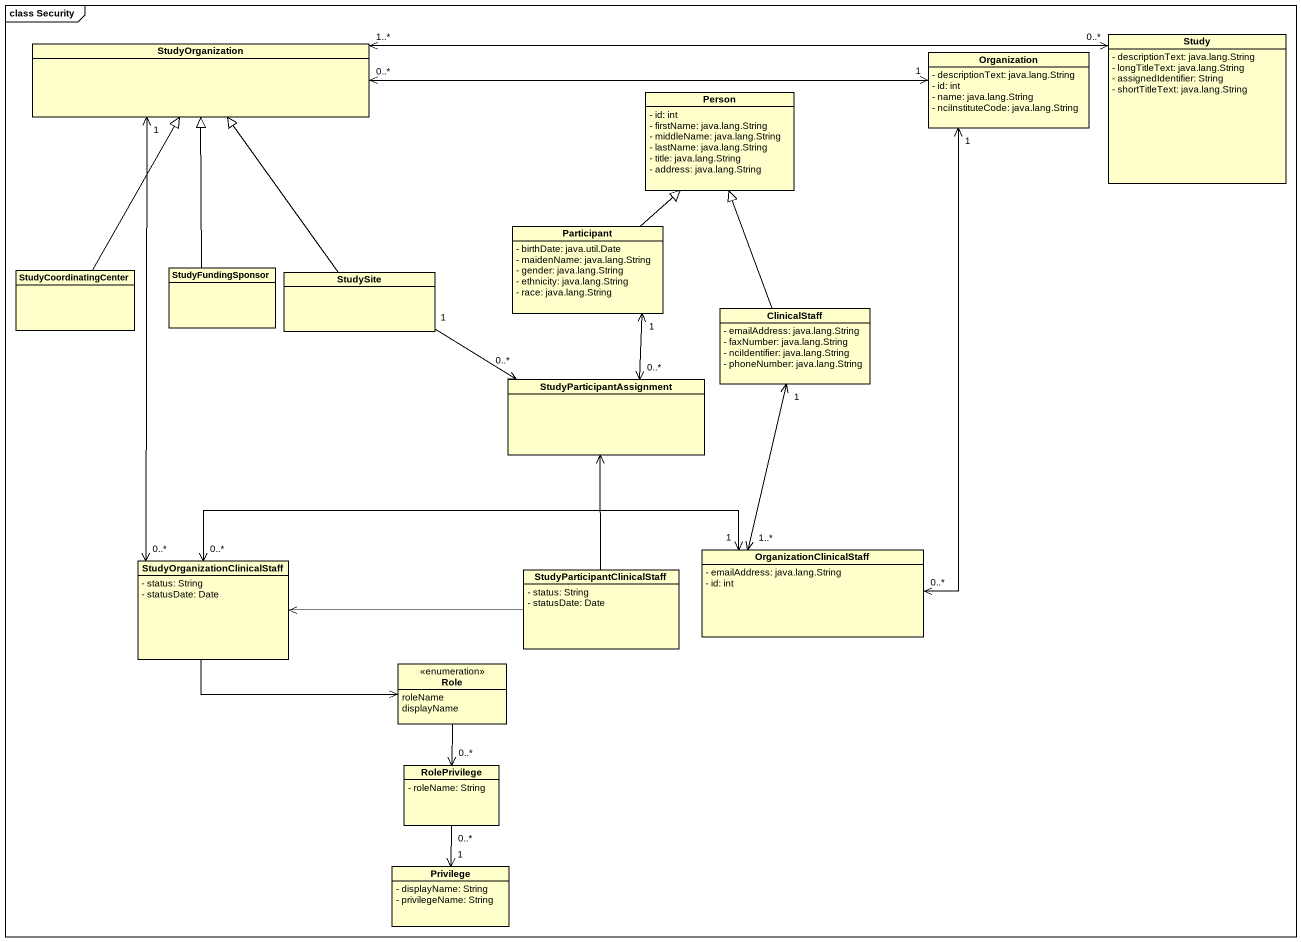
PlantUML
@startuml
mainframe class Security
hide circle
hide empty members
skinparam classAttributeIconSize 0
class StudyOrganization
class Organization {
  - descriptionText: java.lang.String
  - id: int
  - name: java.lang.String
  - nciInstituteCode: java.lang.String
}
class Study {
  - descriptionText: java.lang.String
  - longTitleText: java.lang.String
  - assignedIdentifier: String
  - shortTitleText: java.lang.String
}
class "Person" as Person_ {
  - id: int
  - firstName: java.lang.String
  - middleName: java.lang.String
  - lastName: java.lang.String
  - title: java.lang.String
  - address: java.lang.String
}
class "Participant" as Participant_ {
  - birthDate: java.util.Date
  - maidenName: java.lang.String
  - gender: java.lang.String
  - ethnicity: java.lang.String
  - race: java.lang.String
}
class StudyCoordinatingCenter
class StudyFundingSponsor
class StudySite
class ClinicalStaff {
  - emailAddress: java.lang.String
  - faxNumber: java.lang.String
  - nciIdentifier: java.lang.String
  - phoneNumber: java.lang.String
}
class StudyParticipantAssignment
class OrganizationClinicalStaff {
  - emailAddress: java.lang.String
  - id: int
}
class "StudyOrganizationClinicalStaff" as StudyOrganizationClinicalSta {
  - status: String
  - statusDate: Date
}
class "StudyParticipantClinicalStaff" as StudyParticipantClinicalStaf {
  - status: String
  - statusDate: Date
}
enum Role {
  roleName
  displayName
}
class RolePrivilege {
  - roleName: String
}
class Privilege {
  - displayName: String
  - privilegeName: String
}
StudyOrganization "0..*" <-right-> "1" Organization
StudyOrganization "1" <--> "0..*" StudyOrganizationClinicalSta
Organization "1" <--> "0..*" OrganizationClinicalStaff
Study "0..*" <-left-> "1..*" StudyOrganization
Participant_ -up-|> Person_
StudyCoordinatingCenter -up-|> StudyOrganization
StudyFundingSponsor -up-|> StudyOrganization
StudySite -up-|> StudyOrganization
ClinicalStaff -up-|> Person_
ClinicalStaff "1" <--> "1..*" OrganizationClinicalStaff
StudyParticipantAssignment "0..*" <-up-> "1" Participant_
StudyParticipantAssignment "0..*" <-left- "1" StudySite
OrganizationClinicalStaff "1" <-left-> "0..*" StudyOrganizationClinicalSta
StudyOrganizationClinicalSta -right-> Role
StudyParticipantClinicalStaf -up-> StudyParticipantAssignment
StudyParticipantClinicalStaf -left-> StudyOrganizationClinicalSta
Role --> "0..*" RolePrivilege
RolePrivilege "0..*" --> "1" Privilege
@enduml
